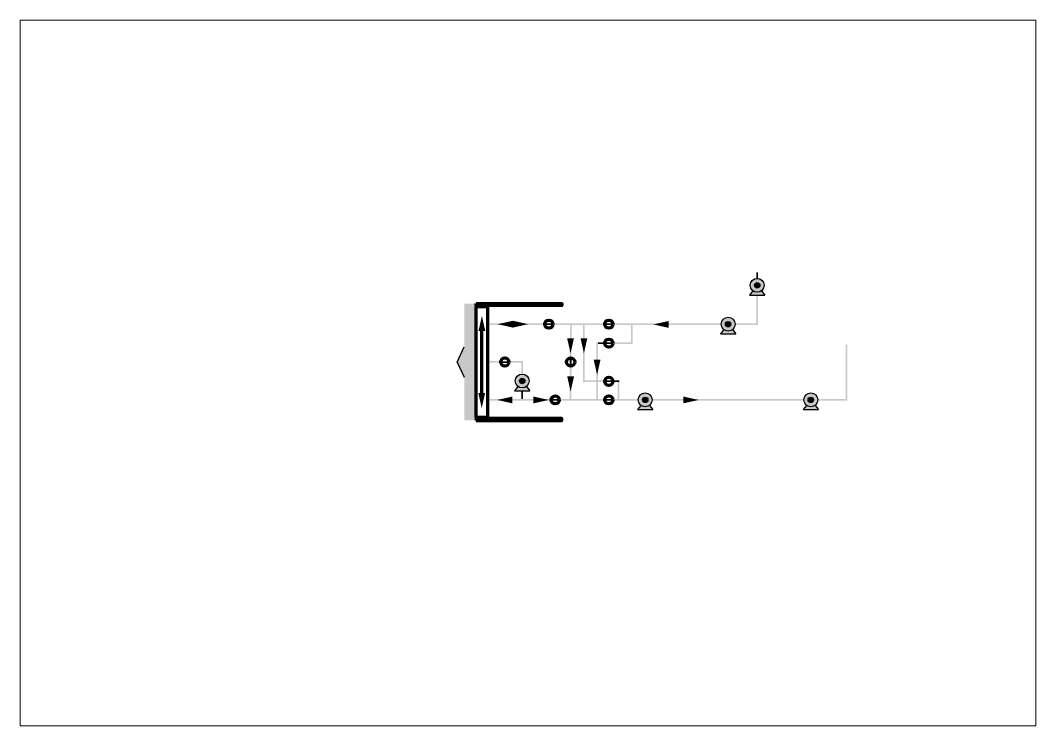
# Paper-space layout '布局1' of a CAD drawing. Header units: millimetres. Extents: x 2 to 5948, y 6 to 4134.
# The model-space entities are those that its viewports show. They can reach past a viewport. Long polylines and large blocks are cut down to what shows.
import ezdxf

# ---------------------------------------------------------------- set-up
doc = ezdxf.new("R2010")
doc.units = ezdxf.units.MM

msp = doc.modelspace()

# ---------------------------------------------------------------- hatches: boundary and pattern name
at = {"true_color": 0x139b48}
h = msp.add_hatch(color=114, dxfattribs=at)
h.dxf.hatch_style = 1
h.paths.add_polyline_path([(1998.8, 998.5), (2008.8, 998.5), (2008.8, 1033), (1998.8, 1033)])
at = {"true_color": 0x293189}
h = msp.add_hatch(color=177, dxfattribs=at)
h.dxf.hatch_style = 1
h.paths.add_polyline_path([(2045, 957.4, 1), (1963.8, 957.4, 1)])
at = {"true_color": 0x000000}
h = msp.add_hatch(color=18, dxfattribs=at)
h.dxf.hatch_style = 1
h.paths.add_polyline_path([(2020.3, 957.4, 1), (1988.5, 957.4, 1)])
at = {"true_color": 0x293189}
h = msp.add_hatch(color=177, dxfattribs=at)
h.dxf.hatch_style = 1
h.paths.add_polyline_path([(1979.3, 925.5), (1959.8, 900.6), (2049, 900.6), (2029.5, 925.5, -0.345745)])
at = {"true_color": 0x139b48}
h = msp.add_hatch(color=114, dxfattribs=at)
h.dxf.hatch_style = 1
h.paths.add_polyline_path([(1999.4, 725), (2009.4, 725), (2009.4, 900.6), (1999.4, 900.6)])
at = {"true_color": 0xed1f24}
h = msp.add_hatch(color=240, dxfattribs=at)
h.dxf.hatch_style = 1
h.paths.add_polyline_path([(353, 850.1), (288.7, 850.1), (288.7, 166.7), (353, 166.7)])
at = {"true_color": 0x139b48}
h = msp.add_hatch(color=114, dxfattribs=at)
h.dxf.hatch_style = 1
h.paths.add_polyline_path([(424.2, 735), (424.2, 725), (760.2, 725), (760.2, 735)])
h = msp.add_hatch(color=114, dxfattribs=at)
h.dxf.hatch_style = 1
h.paths.add_polyline_path([(760.5, 734.9), (760.5, 724.9), (807.2, 724.9), (807.2, 734.9)])
h = msp.add_hatch(color=114, dxfattribs=at)
h.dxf.hatch_style = 1
h.paths.add_polyline_path([(807.8, 735), (807.8, 725), (1111.3, 725), (1111.3, 735)])
at = {"true_color": 0xa35e0f}
h = msp.add_hatch(color=34, dxfattribs=at)
h.dxf.hatch_style = 1
h.paths.add_polyline_path([(906.2, 532.2), (916.2, 532.2), (917.2, 727.4), (907.2, 727.4)])
at = {"true_color": 0x293189}
h = msp.add_hatch(color=177, dxfattribs=at)
h.dxf.hatch_style = 1
h.paths.add_polyline_path([(984.4, 390.5), (994.4, 390.5), (994.2, 730), (984.2, 730)])
at = {"true_color": 0x139b48}
h = msp.add_hatch(color=114, dxfattribs=at)
h.dxf.hatch_style = 1
h.paths.add_polyline_path([(1111.6, 734.9), (1111.6, 724.9), (1158.4, 724.9), (1158.4, 734.9)])
h = msp.add_hatch(color=114, dxfattribs=at)
h.dxf.hatch_style = 1
h.paths.add_polyline_path([(1158.9, 735.2), (1158.9, 725.2), (2008.5, 725.2), (2008.5, 735.2)])
h = msp.add_hatch(color=114, dxfattribs=at)
h.dxf.hatch_style = 1
h.paths.add_polyline_path([(1265.5, 615.6), (1275.5, 615.6), (1275.3, 730), (1265.3, 730)])
at = {"true_color": 0x4554a5}
h = msp.add_hatch(color=175, dxfattribs=at)
h.dxf.hatch_style = 1
h.paths.add_polyline_path([(1874.6, 730, 1), (1793.5, 730, 1)])
at = {"true_color": 0x000000}
h = msp.add_hatch(color=18, dxfattribs=at)
h.dxf.hatch_style = 1
h.paths.add_polyline_path([(1849.9, 730, 1), (1818.1, 730, 1)])
at = {"true_color": 0x4554a5}
h = msp.add_hatch(color=175, dxfattribs=at)
h.dxf.hatch_style = 1
h.paths.add_polyline_path([(1809, 698.1), (1789.4, 673.2), (1878.6, 673.2), (1859.1, 698.1, -0.345745)])
at = {"true_color": 0x000000}
h = msp.add_hatch(color=18, dxfattribs=at)
h.dxf.hatch_style = 1
h.paths.add_polyline_path([(288.7, 596.4), (246.1, 508.5), (288.7, 420.7)])
at = {"true_color": 0x139b48}
h = msp.add_hatch(color=114, dxfattribs=at)
h.dxf.hatch_style = 1
h.paths.add_polyline_path([(1062, 285.8), (1072, 285.8), (1071.6, 623.9), (1061.6, 623.9)])
h = msp.add_hatch(color=114, dxfattribs=at)
h.dxf.hatch_style = 1
h.paths.add_polyline_path([(1071.8, 624.2), (1071.8, 614.2), (1111.3, 614.2), (1111.3, 624.2)])
h = msp.add_hatch(color=114, dxfattribs=at)
h.dxf.hatch_style = 1
h.paths.add_polyline_path([(1111.6, 624.1), (1111.6, 614.1), (1158.4, 614.1), (1158.4, 624.1)])
h = msp.add_hatch(color=114, dxfattribs=at)
h.dxf.hatch_style = 1
h.paths.add_polyline_path([(1158.9, 624.2), (1158.9, 614.2), (1275.1, 614.2), (1275.1, 624.2)])
at = {"true_color": 0x293189}
h = msp.add_hatch(color=177, dxfattribs=at)
h.dxf.hatch_style = 1
h.paths.add_polyline_path([(2522.9, 281.8), (2532.9, 281.8), (2532.9, 610.2), (2522.9, 610.2)])
at = {"true_color": 0x139b48}
h = msp.add_hatch(color=114, dxfattribs=at)
h.dxf.hatch_style = 1
h.paths.add_polyline_path([(424.2, 513.8), (424.2, 503.8), (502.1, 503.8), (502.1, 513.8)])
h = msp.add_hatch(color=114, dxfattribs=at)
h.dxf.hatch_style = 1
h.paths.add_polyline_path([(502.5, 513.3), (502.5, 503.3), (549.2, 503.3), (549.2, 513.3)])
h = msp.add_hatch(color=114, dxfattribs=at)
h.dxf.hatch_style = 1
h.paths.add_polyline_path([(549.8, 513.8), (549.8, 503.8), (627.7, 503.8), (627.7, 513.8)])
h = msp.add_hatch(color=114, dxfattribs=at)
h.dxf.hatch_style = 1
h.paths.add_polyline_path([(622.5, 438.2), (632.5, 438.2), (633, 514.1), (623, 514.1)])
at = {"true_color": 0xa35e0f}
h = msp.add_hatch(color=34, dxfattribs=at)
h.dxf.hatch_style = 1
h.paths.add_polyline_path([(905.9, 289.4), (915.9, 289.4), (916.8, 484.6), (906.8, 484.6)])
h = msp.add_hatch(color=34, dxfattribs=at)
h.dxf.hatch_style = 1
h.paths.add_polyline_path([(906.7, 485.1), (916.7, 485.1), (916.7, 531.8), (906.7, 531.8)])
at = {"true_color": 0x293189}
h = msp.add_hatch(color=177, dxfattribs=at)
h.dxf.hatch_style = 1
h.paths.add_polyline_path([(668.3, 397.6, 1), (587.1, 397.6, 1)])
h = msp.add_hatch(color=177, dxfattribs=at)
h.dxf.hatch_style = 1
h.paths.add_polyline_path([(602.6, 365.7), (583.1, 340.8), (672.3, 340.8), (652.7, 365.7, -0.345745)])
at = {"true_color": 0x000000}
h = msp.add_hatch(color=18, dxfattribs=at)
h.dxf.hatch_style = 1
h.paths.add_polyline_path([(643.6, 397.6, 1), (611.8, 397.6, 1)])
at = {"true_color": 0x293189}
h = msp.add_hatch(color=177, dxfattribs=at)
h.dxf.hatch_style = 1
h.paths.add_polyline_path([(994.3, 400.6), (994.3, 390.6), (1111.3, 390.8), (1111.3, 400.8)])
h = msp.add_hatch(color=177, dxfattribs=at)
h.dxf.hatch_style = 1
h.paths.add_polyline_path([(1111.6, 400.7), (1111.6, 390.7), (1158.4, 390.7), (1158.4, 400.7)])
h = msp.add_hatch(color=177, dxfattribs=at)
h.dxf.hatch_style = 1
h.paths.add_polyline_path([(1158.8, 400.7), (1158.8, 390.7), (1196.7, 390.9), (1196.7, 400.9)])
h = msp.add_hatch(color=177, dxfattribs=at)
h.dxf.hatch_style = 1
h.paths.add_polyline_path([(1187, 285.8), (1197, 285.8), (1196.8, 400.2), (1186.8, 400.2)])
at = {"true_color": 0x139b48}
h = msp.add_hatch(color=114, dxfattribs=at)
h.dxf.hatch_style = 1
h.paths.add_polyline_path([(622.5, 292.1), (632.5, 292.1), (633, 340.8), (623, 340.8)])
at = {"true_color": 0x293189}
h = msp.add_hatch(color=177, dxfattribs=at)
h.dxf.hatch_style = 1
h.paths.add_polyline_path([(1388.7, 286.8, 1), (1307.5, 286.8, 1)])
at = {"true_color": 0x000000}
h = msp.add_hatch(color=18, dxfattribs=at)
h.dxf.hatch_style = 1
h.paths.add_polyline_path([(1364, 286.8, 1), (1332.2, 286.8, 1)])
at = {"true_color": 0x4554a5}
h = msp.add_hatch(color=175, dxfattribs=at)
h.dxf.hatch_style = 1
h.paths.add_polyline_path([(2358.7, 286.8, 1), (2277.5, 286.8, 1)])
h.paths.add_polyline_path([(2302.2, 286.8, -1), (2334, 286.8, -1)], flags=16)
at = {"true_color": 0x000000}
h = msp.add_hatch(color=18, dxfattribs=at)
h.dxf.hatch_style = 1
h.paths.add_polyline_path([(2334, 286.8, 1), (2302.2, 286.8, 1)])
at = {"true_color": 0x293189}
h = msp.add_hatch(color=177, dxfattribs=at)
h.dxf.hatch_style = 1
h.paths.add_polyline_path([(424.2, 291.8), (424.2, 281.8), (797.6, 281.8), (797.6, 291.8)])
h = msp.add_hatch(color=177, dxfattribs=at)
h.dxf.hatch_style = 1
h.paths.add_polyline_path([(797.9, 291.7), (797.9, 281.7), (844.7, 281.8), (844.7, 291.8)])
h = msp.add_hatch(color=177, dxfattribs=at)
h.dxf.hatch_style = 1
h.paths.add_polyline_path([(845.2, 291.8), (845.2, 281.8), (1111.3, 281.8), (1111.3, 291.8)])
h = msp.add_hatch(color=177, dxfattribs=at)
h.dxf.hatch_style = 1
h.paths.add_polyline_path([(1111.6, 291.7), (1111.6, 281.7), (1158.4, 281.7), (1158.4, 291.7)])
h = msp.add_hatch(color=177, dxfattribs=at)
h.dxf.hatch_style = 1
h.paths.add_polyline_path([(1158.9, 291.8), (1158.9, 281.8), (1307.5, 281.8), (1307.5, 291.8)])
h = msp.add_hatch(color=177, dxfattribs=at)
h.dxf.hatch_style = 1
h.paths.add_polyline_path([(1323, 254.9), (1303.5, 230), (1392.7, 230), (1373.2, 254.9, -0.345745)])
h = msp.add_hatch(color=177, dxfattribs=at)
h.dxf.hatch_style = 1
h.paths.add_polyline_path([(1388.7, 291.8), (1388.7, 281.8), (2532.3, 281.8), (2532.3, 291.8)])
h = msp.add_hatch(color=177, dxfattribs=at)
h.dxf.hatch_style = 1
h.paths.add_polyline_path([(2293, 254.9), (2273.5, 230), (2362.7, 230), (2343.2, 254.9, -0.345745)])

# ---------------------------------------------------------------- linework, layer by layer
for p, q in [((1979.3, 925.5), (1959.8, 900.6)), ((1959.8, 900.6), (2049, 900.6)), ((2029.5, 925.5), (2049, 900.6)), ((1809, 698.1), (1789.4, 673.2)), ((1789.4, 673.2), (1878.6, 673.2)), ((1859.1, 698.1), (1878.6, 673.2)), ((246.1, 508.5), (288.7, 596.4)), ((246.1, 508.5), (288.7, 420.7)), ((602.6, 365.7), (583.1, 340.8)), ((652.7, 365.7), (672.3, 340.8)), ((583.1, 340.8), (672.3, 340.8)), ((1323, 254.9), (1303.5, 230)), ((1373.2, 254.9), (1392.7, 230)), ((2293, 254.9), (2273.5, 230)), ((2343.2, 254.9), (2362.7, 230)), ((1303.5, 230), (1392.7, 230)), ((2273.5, 230), (2362.7, 230))]:
    msp.add_line(p, q)
at = {"lineweight": 211}
msp.add_line((390.7, 327.6), (390.7, 691.3), dxfattribs=at)
for points in [[(357.9, 850.1), (859.7, 850.1), (859.7, 839.5), (357.9, 839.5)], [(357.9, 833.3), (424.2, 833.2), (424.2, 183.6), (357.9, 183.7)], [(357.9, 166.7), (859.7, 166.7), (859.7, 177.3), (357.9, 177.3)]]:
    msp.add_lwpolyline(points, close=True, dxfattribs=at)
at = {"color": 85, "true_color": 0x58ba48}
for points in [[(392, 778.5, 0, 40, 0), (391.6, 689.3, 40, 40, 0)], [(483.9, 730, 0, 40, 0), (573.1, 730, 40, 40, 0)], [(662.2, 730, 0, 40, 0), (573.1, 730, 40, 40, 0)], [(1396.2, 728.5, 0, 40, 0), (1485.4, 728.5, 40, 40, 0)], [(911, 558.8, 0, 40, 0), (911, 647.9, 40, 40, 0)], [(989.4, 558.8, 0, 40, 0), (989.4, 647.9, 40, 40, 0)], [(1066.5, 432.8, 0, 40, 0), (1066.5, 522, 40, 40, 0)], [(911.5, 335.4, 0, 40, 0), (911.5, 424.6, 40, 40, 0)], [(390.7, 238.4, 0, 40, 0), (390.7, 327.6, 40, 40, 0)], [(481.8, 286.5, 0, 40, 0), (571, 286.5, 40, 40, 0)], [(782.9, 286.5, 0, 40, 0), (693.7, 286.5, 40, 40, 0)], [(1660.5, 286.5, 0, 40, 0), (1571.3, 286.5, 40, 40, 0)]]:
    msp.add_lwpolyline(points, format="xyseb", dxfattribs=at)
for centre, radius in [((2004.4, 957.4), 40.6), ((2004.4, 957.4), 15.9), ((1834, 730), 40.6), ((1834, 730), 15.9), ((627.7, 397.6), 40.6), ((627.7, 397.6), 15.9), ((1348.1, 286.8), 40.6), ((1348.1, 286.8), 15.9), ((2318.1, 286.8), 40.6), ((2318.1, 286.8), 15.9)]:
    msp.add_circle(centre, radius)
at = {"lineweight": 211}
for centre in [(784, 730), (1135.1, 730), (1135.1, 619.2), (526, 508.4), (911.7, 508.4), (1135.1, 395.7), (821.4, 286.8), (1135.1, 286.8)]:
    msp.add_circle(centre, 23.8, dxfattribs=at)

psp = doc.layouts.new('布局1')

# ---------------------------------------------------------------- viewports
at = {"layer": '0'}
psp.add_viewport(center=(2975, 2069.8), size=(5947, 4128.387), view_center_point=(661.8, 444.2), view_height=4128.387, dxfattribs=at)

doc.saveas('drawing.dxf')
